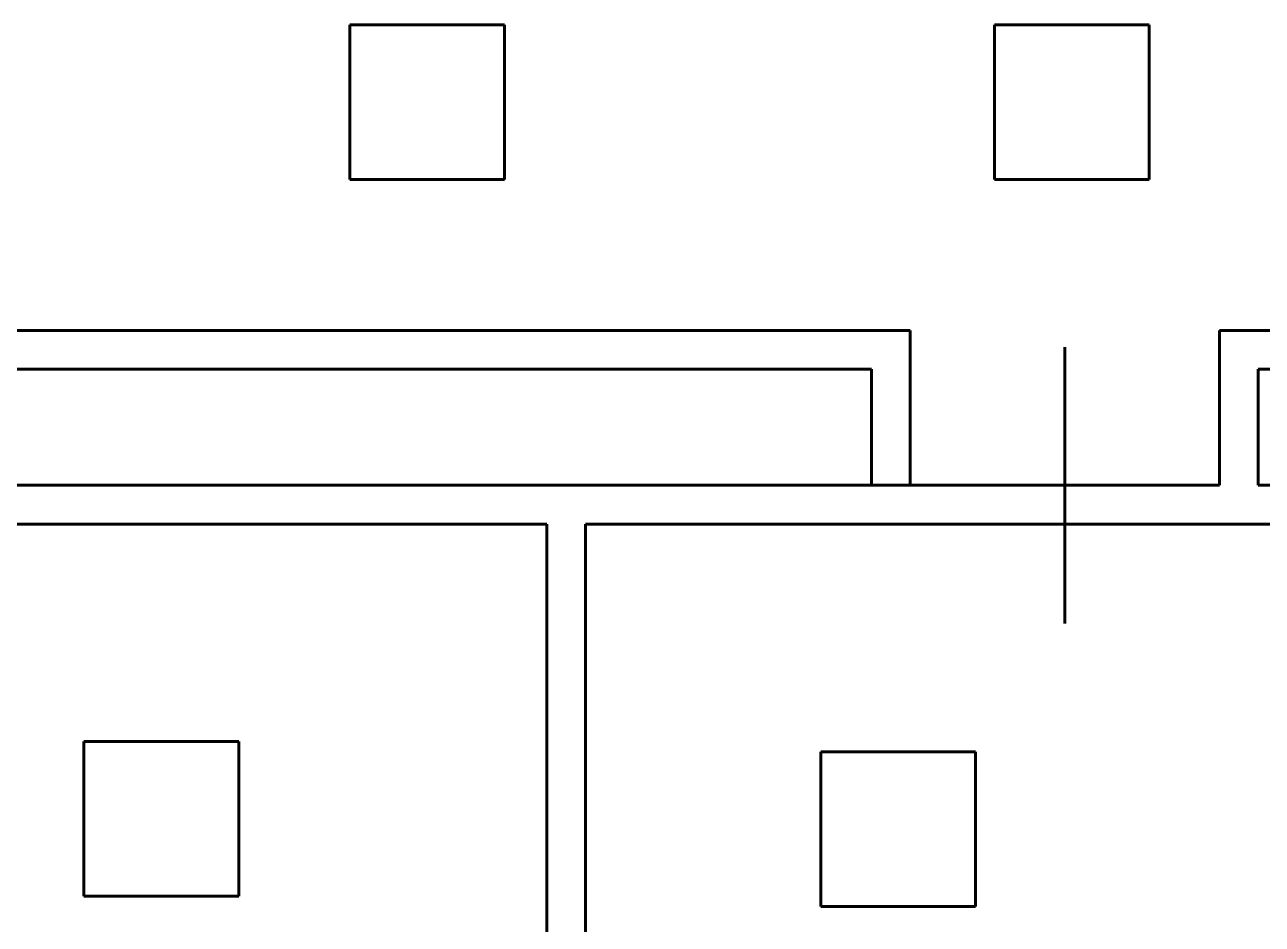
# Model space of a CAD drawing. Extents: x 0 to 297, y 0 to 292.
# Drawn here: x 140.64 to 156.64, y 78.35 to 89.97 of the extents above; entities that cross this region are included whole.
import ezdxf

# ---------------------------------------------------------------- set-up
doc = ezdxf.new("R2010")
doc.units = 0
doc.header["$MEASUREMENT"] = 0
doc.linetypes.add('K5LT_BASIC', pattern=[0])
doc.layers.add('Системный слой', color=7, linetype='Continuous')

# ---------------------------------------------------------------- blocks, each defined once
blk = doc.blocks.new('*U')
at = {"layer": 'Системный слой', "linetype": 'K5LT_BASIC', "lineweight": 60}
for p, q in [((146.847, 89.969), (144.847, 89.969)), ((144.847, 89.969), (144.847, 87.969)), ((146.847, 87.969), (146.847, 89.969)), ((155.182, 89.969), (153.182, 89.969)), ((153.182, 89.969), (153.182, 87.969)), ((155.182, 87.969), (155.182, 89.969)), ((144.847, 87.969), (146.847, 87.969)), ((153.182, 87.969), (155.182, 87.969)), ((143.408, 80.709), (141.408, 80.709)), ((141.408, 80.709), (141.408, 78.709)), ((143.408, 78.709), (143.408, 80.709)), ((152.933, 80.576), (150.933, 80.576)), ((150.933, 80.576), (150.933, 78.576)), ((152.933, 78.576), (152.933, 80.576)), ((141.408, 78.709), (143.408, 78.709)), ((150.933, 78.576), (152.933, 78.576))]:
    blk.add_line(p, q, dxfattribs=at)

msp = doc.modelspace()

# ---------------------------------------------------------------- linework, layer by layer
at = {"layer": 'Системный слой', "linetype": 'K5LT_BASIC', "lineweight": 60}
for p, q in [((131.892, 86.018), (152.09, 86.018)), ((152.09, 86.018), (152.091, 84.018)), ((156.091, 86.018), (166.113, 86.018)), ((156.091, 86.018), (156.091, 84.018)), ((154.091, 85.804), (154.091, 82.232)), ((132.392, 85.518), (151.591, 85.518)), ((151.591, 85.518), (151.591, 84.018)), ((156.591, 85.518), (156.591, 84.018)), ((165.613, 85.518), (156.591, 85.518)), ((132.392, 84.018), (152.091, 84.018)), ((152.091, 84.018), (156.091, 84.018)), ((165.613, 84.018), (156.591, 84.018)), ((147.392, 83.518), (131.892, 83.518)), ((147.392, 69.518), (147.392, 83.518)), ((147.892, 69.518), (147.892, 83.518)), ((147.892, 83.518), (163.392, 83.518))]:
    msp.add_line(p, q, dxfattribs=at)

# ---------------------------------------------------------------- block references
at = {"layer": 'Системный слой'}
msp.add_blockref('*U', (0, 0), dxfattribs=at)
msp.add_blockref('*U', (0, 0), dxfattribs=at)
msp.add_blockref('*U', (0, 0), dxfattribs=at)
msp.add_blockref('*U', (0, 0), dxfattribs=at)
msp.add_blockref('*U', (0, 0), dxfattribs=at)
msp.add_blockref('*U', (0, 0), dxfattribs=at)
msp.add_blockref('*U', (0, 0), dxfattribs=at)
msp.add_blockref('*U', (0, 0), dxfattribs=at)
msp.add_blockref('*U', (0, 0), dxfattribs=at)
msp.add_blockref('*U', (0, 0), dxfattribs=at)
msp.add_blockref('*U', (0, 0), dxfattribs=at)
msp.add_blockref('*U', (0, 0), dxfattribs=at)
msp.add_blockref('*U', (0, 0), dxfattribs=at)
msp.add_blockref('*U', (0, 0), dxfattribs=at)
msp.add_blockref('*U', (0, 0), dxfattribs=at)
msp.add_blockref('*U', (0, 0), dxfattribs=at)
msp.add_blockref('*U', (0, 0), dxfattribs=at)
msp.add_blockref('*U', (0, 0), dxfattribs=at)
msp.add_blockref('*U', (0, 0), dxfattribs=at)
msp.add_blockref('*U', (0, 0), dxfattribs=at)
msp.add_blockref('*U', (0, 0), dxfattribs=at)
msp.add_blockref('*U', (0, 0), dxfattribs=at)
msp.add_blockref('*U', (0, 0), dxfattribs=at)
msp.add_blockref('*U', (0, 0), dxfattribs=at)
msp.add_blockref('*U', (0, 0), dxfattribs=at)
msp.add_blockref('*U', (0, 0), dxfattribs=at)
msp.add_blockref('*U', (0, 0), dxfattribs=at)
msp.add_blockref('*U', (0, 0), dxfattribs=at)
msp.add_blockref('*U', (0, 0), dxfattribs=at)
msp.add_blockref('*U', (0, 0), dxfattribs=at)
msp.add_blockref('*U', (0, 0), dxfattribs=at)
msp.add_blockref('*U', (0, 0), dxfattribs=at)
msp.add_blockref('*U', (0, 0), dxfattribs=at)
msp.add_blockref('*U', (0, 0), dxfattribs=at)
msp.add_blockref('*U', (0, 0), dxfattribs=at)
msp.add_blockref('*U', (0, 0), dxfattribs=at)
msp.add_blockref('*U', (0, 0), dxfattribs=at)
msp.add_blockref('*U', (0, 0), dxfattribs=at)
msp.add_blockref('*U', (0, 0), dxfattribs=at)
msp.add_blockref('*U', (0, 0), dxfattribs=at)
msp.add_blockref('*U', (0, 0), dxfattribs=at)
msp.add_blockref('*U', (0, 0), dxfattribs=at)
msp.add_blockref('*U', (0, 0), dxfattribs=at)
msp.add_blockref('*U', (0, 0), dxfattribs=at)
msp.add_blockref('*U', (0, 0), dxfattribs=at)
msp.add_blockref('*U', (0, 0), dxfattribs=at)
msp.add_blockref('*U', (0, 0), dxfattribs=at)
msp.add_blockref('*U', (0, 0), dxfattribs=at)
msp.add_blockref('*U', (0, 0), dxfattribs=at)
msp.add_blockref('*U', (0, 0), dxfattribs=at)
msp.add_blockref('*U', (0, 0), dxfattribs=at)
msp.add_blockref('*U', (0, 0), dxfattribs=at)
msp.add_blockref('*U', (0, 0), dxfattribs=at)
msp.add_blockref('*U', (0, 0), dxfattribs=at)
msp.add_blockref('*U', (0, 0), dxfattribs=at)
msp.add_blockref('*U', (0, 0), dxfattribs=at)
msp.add_blockref('*U', (0, 0), dxfattribs=at)
msp.add_blockref('*U', (0, 0), dxfattribs=at)
msp.add_blockref('*U', (0, 0), dxfattribs=at)
msp.add_blockref('*U', (0, 0), dxfattribs=at)
msp.add_blockref('*U', (0, 0), dxfattribs=at)
msp.add_blockref('*U', (0, 0), dxfattribs=at)
msp.add_blockref('*U', (0, 0), dxfattribs=at)
msp.add_blockref('*U', (0, 0), dxfattribs=at)
msp.add_blockref('*U', (0, 0), dxfattribs=at)
msp.add_blockref('*U', (0, 0), dxfattribs=at)
msp.add_blockref('*U', (0, 0), dxfattribs=at)
msp.add_blockref('*U', (0, 0), dxfattribs=at)
msp.add_blockref('*U', (0, 0), dxfattribs=at)
msp.add_blockref('*U', (0, 0), dxfattribs=at)
msp.add_blockref('*U', (0, 0), dxfattribs=at)
msp.add_blockref('*U', (0, 0), dxfattribs=at)
msp.add_blockref('*U', (0, 0), dxfattribs=at)
msp.add_blockref('*U', (0, 0), dxfattribs=at)
msp.add_blockref('*U', (0, 0), dxfattribs=at)
msp.add_blockref('*U', (0, 0), dxfattribs=at)
msp.add_blockref('*U', (0, 0), dxfattribs=at)
msp.add_blockref('*U', (0, 0), dxfattribs=at)
msp.add_blockref('*U', (0, 0), dxfattribs=at)
msp.add_blockref('*U', (0, 0), dxfattribs=at)
msp.add_blockref('*U', (0, 0), dxfattribs=at)
msp.add_blockref('*U', (0, 0), dxfattribs=at)
msp.add_blockref('*U', (0, 0), dxfattribs=at)
msp.add_blockref('*U', (0, 0), dxfattribs=at)
msp.add_blockref('*U', (0, 0), dxfattribs=at)
msp.add_blockref('*U', (0, 0), dxfattribs=at)
msp.add_blockref('*U', (0, 0), dxfattribs=at)
msp.add_blockref('*U', (0, 0), dxfattribs=at)
msp.add_blockref('*U', (0, 0), dxfattribs=at)
msp.add_blockref('*U', (0, 0), dxfattribs=at)
msp.add_blockref('*U', (0, 0), dxfattribs=at)
msp.add_blockref('*U', (0, 0), dxfattribs=at)
msp.add_blockref('*U', (0, 0), dxfattribs=at)
msp.add_blockref('*U', (0, 0), dxfattribs=at)
msp.add_blockref('*U', (0, 0), dxfattribs=at)
msp.add_blockref('*U', (0, 0), dxfattribs=at)
msp.add_blockref('*U', (0, 0), dxfattribs=at)
msp.add_blockref('*U', (0, 0), dxfattribs=at)
msp.add_blockref('*U', (0, 0), dxfattribs=at)
msp.add_blockref('*U', (0, 0), dxfattribs=at)
msp.add_blockref('*U', (0, 0), dxfattribs=at)
msp.add_blockref('*U', (0, 0), dxfattribs=at)
msp.add_blockref('*U', (0, 0), dxfattribs=at)
msp.add_blockref('*U', (0, 0), dxfattribs=at)
msp.add_blockref('*U', (0, 0), dxfattribs=at)
msp.add_blockref('*U', (0, 0), dxfattribs=at)
msp.add_blockref('*U', (0, 0), dxfattribs=at)
msp.add_blockref('*U', (0, 0), dxfattribs=at)
msp.add_blockref('*U', (0, 0), dxfattribs=at)
msp.add_blockref('*U', (0, 0), dxfattribs=at)
msp.add_blockref('*U', (0, 0), dxfattribs=at)
msp.add_blockref('*U', (0, 0), dxfattribs=at)
msp.add_blockref('*U', (0, 0), dxfattribs=at)
msp.add_blockref('*U', (0, 0), dxfattribs=at)
msp.add_blockref('*U', (0, 0), dxfattribs=at)
msp.add_blockref('*U', (0, 0), dxfattribs=at)
msp.add_blockref('*U', (0, 0), dxfattribs=at)
msp.add_blockref('*U', (0, 0), dxfattribs=at)
msp.add_blockref('*U', (0, 0), dxfattribs=at)
msp.add_blockref('*U', (0, 0), dxfattribs=at)
msp.add_blockref('*U', (0, 0), dxfattribs=at)
msp.add_blockref('*U', (0, 0), dxfattribs=at)
msp.add_blockref('*U', (0, 0), dxfattribs=at)
msp.add_blockref('*U', (0, 0), dxfattribs=at)
msp.add_blockref('*U', (0, 0), dxfattribs=at)
msp.add_blockref('*U', (0, 0), dxfattribs=at)
msp.add_blockref('*U', (0, 0), dxfattribs=at)
msp.add_blockref('*U', (0, 0), dxfattribs=at)
msp.add_blockref('*U', (0, 0), dxfattribs=at)
msp.add_blockref('*U', (0, 0), dxfattribs=at)
msp.add_blockref('*U', (0, 0), dxfattribs=at)
msp.add_blockref('*U', (0, 0), dxfattribs=at)
msp.add_blockref('*U', (0, 0), dxfattribs=at)
msp.add_blockref('*U', (0, 0), dxfattribs=at)
msp.add_blockref('*U', (0, 0), dxfattribs=at)
msp.add_blockref('*U', (0, 0), dxfattribs=at)
msp.add_blockref('*U', (0, 0), dxfattribs=at)
msp.add_blockref('*U', (0, 0), dxfattribs=at)
msp.add_blockref('*U', (0, 0), dxfattribs=at)
msp.add_blockref('*U', (0, 0), dxfattribs=at)
msp.add_blockref('*U', (0, 0), dxfattribs=at)
msp.add_blockref('*U', (0, 0), dxfattribs=at)
msp.add_blockref('*U', (0, 0), dxfattribs=at)
msp.add_blockref('*U', (0, 0), dxfattribs=at)
msp.add_blockref('*U', (0, 0), dxfattribs=at)
msp.add_blockref('*U', (0, 0), dxfattribs=at)
msp.add_blockref('*U', (0, 0), dxfattribs=at)
msp.add_blockref('*U', (0, 0), dxfattribs=at)
msp.add_blockref('*U', (0, 0), dxfattribs=at)
msp.add_blockref('*U', (0, 0), dxfattribs=at)
msp.add_blockref('*U', (0, 0), dxfattribs=at)
msp.add_blockref('*U', (0, 0), dxfattribs=at)
msp.add_blockref('*U', (0, 0), dxfattribs=at)
msp.add_blockref('*U', (0, 0), dxfattribs=at)
msp.add_blockref('*U', (0, 0), dxfattribs=at)
msp.add_blockref('*U', (0, 0), dxfattribs=at)
msp.add_blockref('*U', (0, 0), dxfattribs=at)
msp.add_blockref('*U', (0, 0), dxfattribs=at)
msp.add_blockref('*U', (0, 0), dxfattribs=at)
msp.add_blockref('*U', (0, 0), dxfattribs=at)
msp.add_blockref('*U', (0, 0), dxfattribs=at)
msp.add_blockref('*U', (0, 0), dxfattribs=at)
msp.add_blockref('*U', (0, 0), dxfattribs=at)
msp.add_blockref('*U', (0, 0), dxfattribs=at)
msp.add_blockref('*U', (0, 0), dxfattribs=at)
msp.add_blockref('*U', (0, 0), dxfattribs=at)
msp.add_blockref('*U', (0, 0), dxfattribs=at)
msp.add_blockref('*U', (0, 0), dxfattribs=at)
msp.add_blockref('*U', (0, 0), dxfattribs=at)
msp.add_blockref('*U', (0, 0), dxfattribs=at)
msp.add_blockref('*U', (0, 0), dxfattribs=at)
msp.add_blockref('*U', (0, 0), dxfattribs=at)
msp.add_blockref('*U', (0, 0), dxfattribs=at)
msp.add_blockref('*U', (0, 0), dxfattribs=at)
msp.add_blockref('*U', (0, 0), dxfattribs=at)
msp.add_blockref('*U', (0, 0), dxfattribs=at)
msp.add_blockref('*U', (0, 0), dxfattribs=at)
msp.add_blockref('*U', (0, 0), dxfattribs=at)
msp.add_blockref('*U', (0, 0), dxfattribs=at)
msp.add_blockref('*U', (0, 0), dxfattribs=at)
msp.add_blockref('*U', (0, 0), dxfattribs=at)
msp.add_blockref('*U', (0, 0), dxfattribs=at)
msp.add_blockref('*U', (0, 0), dxfattribs=at)
msp.add_blockref('*U', (0, 0), dxfattribs=at)
msp.add_blockref('*U', (0, 0), dxfattribs=at)
msp.add_blockref('*U', (0, 0), dxfattribs=at)
msp.add_blockref('*U', (0, 0), dxfattribs=at)
msp.add_blockref('*U', (0, 0), dxfattribs=at)
msp.add_blockref('*U', (0, 0), dxfattribs=at)
msp.add_blockref('*U', (0, 0), dxfattribs=at)
msp.add_blockref('*U', (0, 0), dxfattribs=at)
msp.add_blockref('*U', (0, 0), dxfattribs=at)
msp.add_blockref('*U', (0, 0), dxfattribs=at)
msp.add_blockref('*U', (0, 0), dxfattribs=at)
msp.add_blockref('*U', (0, 0), dxfattribs=at)
msp.add_blockref('*U', (0, 0), dxfattribs=at)
msp.add_blockref('*U', (0, 0), dxfattribs=at)
msp.add_blockref('*U', (0, 0), dxfattribs=at)
msp.add_blockref('*U', (0, 0), dxfattribs=at)
msp.add_blockref('*U', (0, 0), dxfattribs=at)
msp.add_blockref('*U', (0, 0), dxfattribs=at)
msp.add_blockref('*U', (0, 0), dxfattribs=at)
msp.add_blockref('*U', (0, 0), dxfattribs=at)
msp.add_blockref('*U', (0, 0), dxfattribs=at)
msp.add_blockref('*U', (0, 0), dxfattribs=at)
msp.add_blockref('*U', (0, 0), dxfattribs=at)
msp.add_blockref('*U', (0, 0), dxfattribs=at)
msp.add_blockref('*U', (0, 0), dxfattribs=at)
msp.add_blockref('*U', (0, 0), dxfattribs=at)
msp.add_blockref('*U', (0, 0), dxfattribs=at)
msp.add_blockref('*U', (0, 0), dxfattribs=at)
msp.add_blockref('*U', (0, 0), dxfattribs=at)
msp.add_blockref('*U', (0, 0), dxfattribs=at)
msp.add_blockref('*U', (0, 0), dxfattribs=at)
msp.add_blockref('*U', (0, 0), dxfattribs=at)
msp.add_blockref('*U', (0, 0), dxfattribs=at)
msp.add_blockref('*U', (0, 0), dxfattribs=at)
msp.add_blockref('*U', (0, 0), dxfattribs=at)
msp.add_blockref('*U', (0, 0), dxfattribs=at)
msp.add_blockref('*U', (0, 0), dxfattribs=at)
msp.add_blockref('*U', (0, 0), dxfattribs=at)
msp.add_blockref('*U', (0, 0), dxfattribs=at)
msp.add_blockref('*U', (0, 0), dxfattribs=at)
msp.add_blockref('*U', (0, 0), dxfattribs=at)
msp.add_blockref('*U', (0, 0), dxfattribs=at)
msp.add_blockref('*U', (0, 0), dxfattribs=at)
msp.add_blockref('*U', (0, 0), dxfattribs=at)
msp.add_blockref('*U', (0, 0), dxfattribs=at)
msp.add_blockref('*U', (0, 0), dxfattribs=at)
msp.add_blockref('*U', (0, 0), dxfattribs=at)
msp.add_blockref('*U', (0, 0), dxfattribs=at)
msp.add_blockref('*U', (0, 0), dxfattribs=at)
msp.add_blockref('*U', (0, 0), dxfattribs=at)
msp.add_blockref('*U', (0, 0), dxfattribs=at)
msp.add_blockref('*U', (0, 0), dxfattribs=at)
msp.add_blockref('*U', (0, 0), dxfattribs=at)
msp.add_blockref('*U', (0, 0), dxfattribs=at)
msp.add_blockref('*U', (0, 0), dxfattribs=at)
msp.add_blockref('*U', (0, 0), dxfattribs=at)
msp.add_blockref('*U', (0, 0), dxfattribs=at)
msp.add_blockref('*U', (0, 0), dxfattribs=at)
msp.add_blockref('*U', (0, 0), dxfattribs=at)
msp.add_blockref('*U', (0, 0), dxfattribs=at)
msp.add_blockref('*U', (0, 0), dxfattribs=at)
msp.add_blockref('*U', (0, 0), dxfattribs=at)
msp.add_blockref('*U', (0, 0), dxfattribs=at)
msp.add_blockref('*U', (0, 0), dxfattribs=at)
msp.add_blockref('*U', (0, 0), dxfattribs=at)
msp.add_blockref('*U', (0, 0), dxfattribs=at)
msp.add_blockref('*U', (0, 0), dxfattribs=at)
msp.add_blockref('*U', (0, 0), dxfattribs=at)
msp.add_blockref('*U', (0, 0), dxfattribs=at)
msp.add_blockref('*U', (0, 0), dxfattribs=at)
msp.add_blockref('*U', (0, 0), dxfattribs=at)
msp.add_blockref('*U', (0, 0), dxfattribs=at)
msp.add_blockref('*U', (0, 0), dxfattribs=at)
msp.add_blockref('*U', (0, 0), dxfattribs=at)
msp.add_blockref('*U', (0, 0), dxfattribs=at)
msp.add_blockref('*U', (0, 0), dxfattribs=at)
msp.add_blockref('*U', (0, 0), dxfattribs=at)
msp.add_blockref('*U', (0, 0), dxfattribs=at)
msp.add_blockref('*U', (0, 0), dxfattribs=at)
msp.add_blockref('*U', (0, 0), dxfattribs=at)
msp.add_blockref('*U', (0, 0), dxfattribs=at)
msp.add_blockref('*U', (0, 0), dxfattribs=at)
msp.add_blockref('*U', (0, 0), dxfattribs=at)
msp.add_blockref('*U', (0, 0), dxfattribs=at)
msp.add_blockref('*U', (0, 0), dxfattribs=at)
msp.add_blockref('*U', (0, 0), dxfattribs=at)
msp.add_blockref('*U', (0, 0), dxfattribs=at)
msp.add_blockref('*U', (0, 0), dxfattribs=at)
msp.add_blockref('*U', (0, 0), dxfattribs=at)
msp.add_blockref('*U', (0, 0), dxfattribs=at)
msp.add_blockref('*U', (0, 0), dxfattribs=at)
msp.add_blockref('*U', (0, 0), dxfattribs=at)
msp.add_blockref('*U', (0, 0), dxfattribs=at)
msp.add_blockref('*U', (0, 0), dxfattribs=at)
msp.add_blockref('*U', (0, 0), dxfattribs=at)
msp.add_blockref('*U', (0, 0), dxfattribs=at)
msp.add_blockref('*U', (0, 0), dxfattribs=at)
msp.add_blockref('*U', (0, 0), dxfattribs=at)
msp.add_blockref('*U', (0, 0), dxfattribs=at)
msp.add_blockref('*U', (0, 0), dxfattribs=at)
msp.add_blockref('*U', (0, 0), dxfattribs=at)
msp.add_blockref('*U', (0, 0), dxfattribs=at)
msp.add_blockref('*U', (0, 0), dxfattribs=at)
msp.add_blockref('*U', (0, 0), dxfattribs=at)
msp.add_blockref('*U', (0, 0), dxfattribs=at)
msp.add_blockref('*U', (0, 0), dxfattribs=at)
msp.add_blockref('*U', (0, 0), dxfattribs=at)
msp.add_blockref('*U', (0, 0), dxfattribs=at)
msp.add_blockref('*U', (0, 0), dxfattribs=at)
msp.add_blockref('*U', (0, 0), dxfattribs=at)
msp.add_blockref('*U', (0, 0), dxfattribs=at)
msp.add_blockref('*U', (0, 0), dxfattribs=at)
msp.add_blockref('*U', (0, 0), dxfattribs=at)
msp.add_blockref('*U', (0, 0), dxfattribs=at)
msp.add_blockref('*U', (0, 0), dxfattribs=at)
msp.add_blockref('*U', (0, 0), dxfattribs=at)
msp.add_blockref('*U', (0, 0), dxfattribs=at)
msp.add_blockref('*U', (0, 0), dxfattribs=at)
msp.add_blockref('*U', (0, 0), dxfattribs=at)
msp.add_blockref('*U', (0, 0), dxfattribs=at)
msp.add_blockref('*U', (0, 0), dxfattribs=at)
msp.add_blockref('*U', (0, 0), dxfattribs=at)
msp.add_blockref('*U', (0, 0), dxfattribs=at)
msp.add_blockref('*U', (0, 0), dxfattribs=at)
msp.add_blockref('*U', (0, 0), dxfattribs=at)
msp.add_blockref('*U', (0, 0), dxfattribs=at)
msp.add_blockref('*U', (0, 0), dxfattribs=at)
msp.add_blockref('*U', (0, 0), dxfattribs=at)
msp.add_blockref('*U', (0, 0), dxfattribs=at)
msp.add_blockref('*U', (0, 0), dxfattribs=at)
msp.add_blockref('*U', (0, 0), dxfattribs=at)
msp.add_blockref('*U', (0, 0), dxfattribs=at)
msp.add_blockref('*U', (0, 0), dxfattribs=at)
msp.add_blockref('*U', (0, 0), dxfattribs=at)
msp.add_blockref('*U', (0, 0), dxfattribs=at)
msp.add_blockref('*U', (0, 0), dxfattribs=at)
msp.add_blockref('*U', (0, 0), dxfattribs=at)
msp.add_blockref('*U', (0, 0), dxfattribs=at)
msp.add_blockref('*U', (0, 0), dxfattribs=at)
msp.add_blockref('*U', (0, 0), dxfattribs=at)
msp.add_blockref('*U', (0, 0), dxfattribs=at)
msp.add_blockref('*U', (0, 0), dxfattribs=at)
msp.add_blockref('*U', (0, 0), dxfattribs=at)
msp.add_blockref('*U', (0, 0), dxfattribs=at)
msp.add_blockref('*U', (0, 0), dxfattribs=at)
msp.add_blockref('*U', (0, 0), dxfattribs=at)
msp.add_blockref('*U', (0, 0), dxfattribs=at)
msp.add_blockref('*U', (0, 0), dxfattribs=at)
msp.add_blockref('*U', (0, 0), dxfattribs=at)
msp.add_blockref('*U', (0, 0), dxfattribs=at)
msp.add_blockref('*U', (0, 0), dxfattribs=at)
msp.add_blockref('*U', (0, 0), dxfattribs=at)
msp.add_blockref('*U', (0, 0), dxfattribs=at)
msp.add_blockref('*U', (0, 0), dxfattribs=at)
msp.add_blockref('*U', (0, 0), dxfattribs=at)
msp.add_blockref('*U', (0, 0), dxfattribs=at)
msp.add_blockref('*U', (0, 0), dxfattribs=at)
msp.add_blockref('*U', (0, 0), dxfattribs=at)
msp.add_blockref('*U', (0, 0), dxfattribs=at)
msp.add_blockref('*U', (0, 0), dxfattribs=at)
msp.add_blockref('*U', (0, 0), dxfattribs=at)
msp.add_blockref('*U', (0, 0), dxfattribs=at)
msp.add_blockref('*U', (0, 0), dxfattribs=at)
msp.add_blockref('*U', (0, 0), dxfattribs=at)
msp.add_blockref('*U', (0, 0), dxfattribs=at)
msp.add_blockref('*U', (0, 0), dxfattribs=at)
msp.add_blockref('*U', (0, 0), dxfattribs=at)
msp.add_blockref('*U', (0, 0), dxfattribs=at)
msp.add_blockref('*U', (0, 0), dxfattribs=at)
msp.add_blockref('*U', (0, 0), dxfattribs=at)
msp.add_blockref('*U', (0, 0), dxfattribs=at)
msp.add_blockref('*U', (0, 0), dxfattribs=at)
msp.add_blockref('*U', (0, 0), dxfattribs=at)
msp.add_blockref('*U', (0, 0), dxfattribs=at)
msp.add_blockref('*U', (0, 0), dxfattribs=at)
msp.add_blockref('*U', (0, 0), dxfattribs=at)
msp.add_blockref('*U', (0, 0), dxfattribs=at)
msp.add_blockref('*U', (0, 0), dxfattribs=at)
msp.add_blockref('*U', (0, 0), dxfattribs=at)
msp.add_blockref('*U', (0, 0), dxfattribs=at)
msp.add_blockref('*U', (0, 0), dxfattribs=at)

doc.saveas('drawing.dxf')
